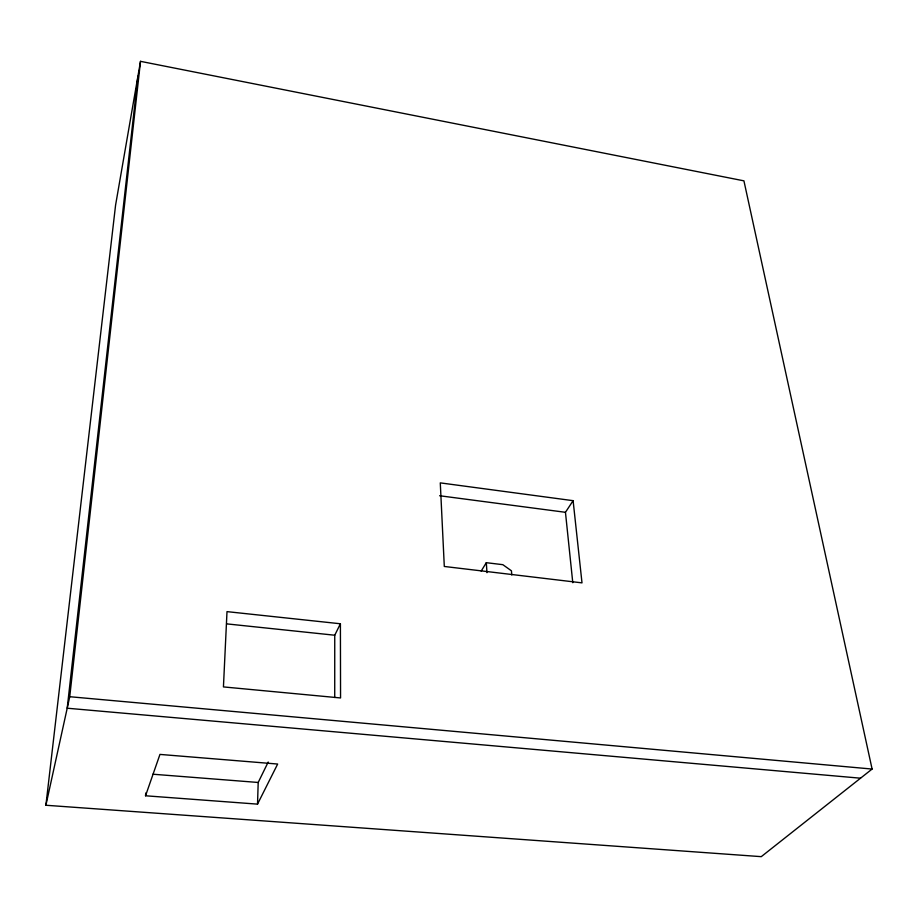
<?xml version="1.0" encoding="UTF-8"?>
<svg xmlns="http://www.w3.org/2000/svg" width="918" height="918" viewBox="0 0 918 918"><rect width="100%" height="100%" fill="white"/><g stroke="black" fill="none" stroke-linecap="round" stroke-linejoin="round"><path stroke-width="1.38" d="M334.726 697.496L334.749 635.222L340.406 623.77L226.998 611.629L223.441 686.916L340.555 697.955L340.406 623.77M145.744 793.026L145.537 795.78L257.522 804.134L258.199 782.469L268.205 762.032M45.9 805.258L69.734 696.716L140.511 61.345L743.924 180.846L872.1 769.055L761.263 856.655L45.9 805.258L115.588 205.104L140.511 61.345M137.952 76.114L67.209 708.214L860.533 778.2M145.537 795.78L159.962 754.412L277.661 764.04L257.522 804.134M481.17 571.099L486.31 562.688L502.846 564.685L511.441 570.812L511.774 575.001M572.786 582.723L565.454 512.301L573.107 500.677L440.284 482.879L444.301 566.463L582.001 582.873L573.107 500.677M152.916 774.218L258.199 782.469M69.734 696.716L872.1 769.055M226.918 623.896L334.749 635.222M439.619 495.743L565.454 512.301M486.31 562.688L486.976 572.683"/></g></svg>
